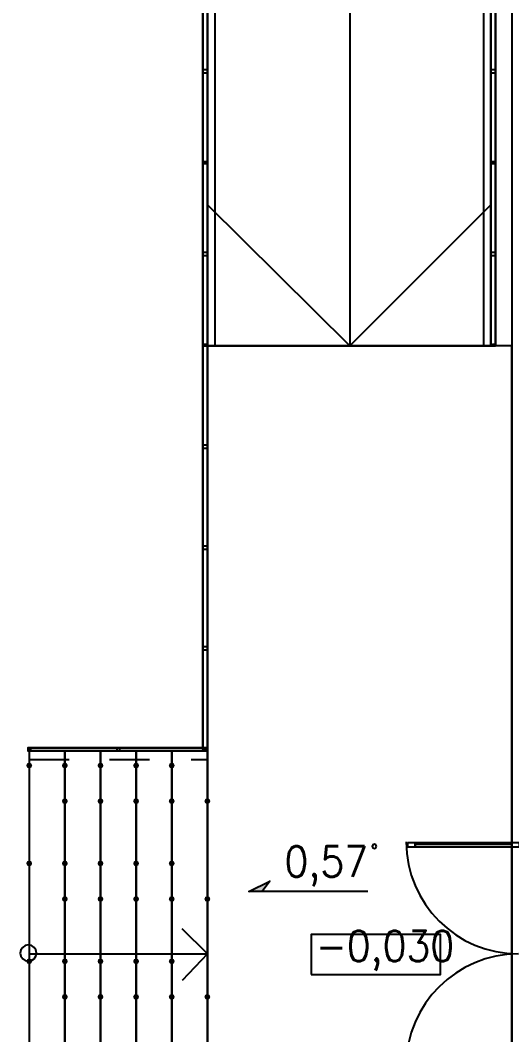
# Model space of a CAD drawing. Header units: millimetres. Extents: x 0 to 420, y 0 to 297.
# Drawn here: x 91.14 to 105.16, y 174.48 to 203.43 of the extents above; entities that cross this region are included whole.
import ezdxf

# ---------------------------------------------------------------- set-up
doc = ezdxf.new("R2010")
doc.units = ezdxf.units.MM
doc.layers.get('0').update_dxf_attribs({"linetype": 'CONTINUOUS'})
doc.styles.get("Standard").update_dxf_attribs({"font": 'STANDARD'})

msp = doc.modelspace()

# ---------------------------------------------------------------- hatches: boundary and pattern name
at = {"true_color": 0x0000fe}
for points in [[(91.482333, 182.160333), (91.457463, 182.100537), (91.397667, 182.075667), (91.337871, 182.100537), (91.313, 182.160333), (91.337871, 182.220129), (91.397667, 182.245), (91.457462, 182.220129)], [(92.498333, 182.160333), (92.473463, 182.100537), (92.413667, 182.075667), (92.353871, 182.100537), (92.329, 182.160333), (92.353871, 182.220129), (92.413667, 182.245), (92.473462, 182.220129)], [(93.514333, 182.160333), (93.489462, 182.100537), (93.429667, 182.075667), (93.369871, 182.100537), (93.345, 182.160333), (93.369871, 182.220129), (93.429667, 182.245), (93.489462, 182.220129)], [(94.530333, 182.160333), (94.505463, 182.100537), (94.445667, 182.075667), (94.385871, 182.100537), (94.361, 182.160333), (94.385871, 182.220129), (94.445667, 182.245), (94.505462, 182.220129)], [(95.546333, 182.160333), (95.521462, 182.100537), (95.461667, 182.075667), (95.401871, 182.100537), (95.377, 182.160333), (95.401871, 182.220129), (95.461667, 182.245), (95.521462, 182.220129)], [(92.498333, 181.144333), (92.473463, 181.084537), (92.413667, 181.059667), (92.353871, 181.084537), (92.329, 181.144333), (92.353871, 181.204129), (92.413667, 181.229), (92.473462, 181.204129)], [(93.514333, 181.144333), (93.489462, 181.084537), (93.429667, 181.059667), (93.369871, 181.084537), (93.345, 181.144333), (93.369871, 181.204129), (93.429667, 181.229), (93.489462, 181.204129)], [(94.530333, 181.144333), (94.505463, 181.084537), (94.445667, 181.059667), (94.385871, 181.084537), (94.361, 181.144333), (94.385871, 181.204129), (94.445667, 181.229), (94.505462, 181.204129)], [(95.546333, 181.144333), (95.521462, 181.084537), (95.461667, 181.059667), (95.401871, 181.084537), (95.377, 181.144333), (95.401871, 181.204129), (95.461667, 181.229), (95.521462, 181.204129)], [(96.562333, 181.144333), (96.537463, 181.084537), (96.477667, 181.059667), (96.417871, 181.084537), (96.393, 181.144333), (96.417871, 181.204129), (96.477667, 181.229), (96.537462, 181.204129)], [(91.482333, 179.366333), (91.457463, 179.306537), (91.397667, 179.281667), (91.337871, 179.306537), (91.313, 179.366333), (91.337871, 179.426129), (91.397667, 179.451), (91.457462, 179.426129)], [(92.498333, 179.366333), (92.473463, 179.306537), (92.413667, 179.281667), (92.353871, 179.306537), (92.329, 179.366333), (92.353871, 179.426129), (92.413667, 179.451), (92.473462, 179.426129)], [(93.514333, 179.366333), (93.489462, 179.306537), (93.429667, 179.281667), (93.369871, 179.306537), (93.345, 179.366333), (93.369871, 179.426129), (93.429667, 179.451), (93.489462, 179.426129)], [(94.530333, 179.366333), (94.505463, 179.306537), (94.445667, 179.281667), (94.385871, 179.306537), (94.361, 179.366333), (94.385871, 179.426129), (94.445667, 179.451), (94.505462, 179.426129)], [(95.546333, 179.366333), (95.521462, 179.306537), (95.461667, 179.281667), (95.401871, 179.306537), (95.377, 179.366333), (95.401871, 179.426129), (95.461667, 179.451), (95.521462, 179.426129)], [(92.498333, 178.350333), (92.473463, 178.290537), (92.413667, 178.265667), (92.353871, 178.290537), (92.329, 178.350333), (92.353871, 178.410129), (92.413667, 178.435), (92.473462, 178.410129)], [(93.514333, 178.350333), (93.489462, 178.290537), (93.429667, 178.265667), (93.369871, 178.290537), (93.345, 178.350333), (93.369871, 178.410129), (93.429667, 178.435), (93.489462, 178.410129)], [(94.530333, 178.350333), (94.505463, 178.290537), (94.445667, 178.265667), (94.385871, 178.290537), (94.361, 178.350333), (94.385871, 178.410129), (94.445667, 178.435), (94.505462, 178.410129)], [(95.546333, 178.350333), (95.521462, 178.290537), (95.461667, 178.265667), (95.401871, 178.290537), (95.377, 178.350333), (95.401871, 178.410129), (95.461667, 178.435), (95.521462, 178.410129)], [(96.562333, 178.350333), (96.537463, 178.290537), (96.477667, 178.265667), (96.417871, 178.290537), (96.393, 178.350333), (96.417871, 178.410129), (96.477667, 178.435), (96.537462, 178.410129)], [(91.482333, 176.572333), (91.457463, 176.512537), (91.397667, 176.487667), (91.337871, 176.512537), (91.313, 176.572333), (91.337871, 176.632129), (91.397667, 176.657), (91.457462, 176.632129)], [(92.498333, 176.572333), (92.473463, 176.512537), (92.413667, 176.487667), (92.353871, 176.512537), (92.329, 176.572333), (92.353871, 176.632129), (92.413667, 176.657), (92.473462, 176.632129)], [(93.514333, 176.572333), (93.489462, 176.512537), (93.429667, 176.487667), (93.369871, 176.512537), (93.345, 176.572333), (93.369871, 176.632129), (93.429667, 176.657), (93.489462, 176.632129)], [(94.530333, 176.572333), (94.505463, 176.512537), (94.445667, 176.487667), (94.385871, 176.512537), (94.361, 176.572333), (94.385871, 176.632129), (94.445667, 176.657), (94.505462, 176.632129)], [(95.546333, 176.572333), (95.521462, 176.512537), (95.461667, 176.487667), (95.401871, 176.512537), (95.377, 176.572333), (95.401871, 176.632129), (95.461667, 176.657), (95.521462, 176.632129)], [(92.498333, 175.556333), (92.473463, 175.496537), (92.413667, 175.471667), (92.353871, 175.496537), (92.329, 175.556333), (92.353871, 175.616129), (92.413667, 175.641), (92.473462, 175.616129)], [(93.514333, 175.556333), (93.489462, 175.496537), (93.429667, 175.471667), (93.369871, 175.496537), (93.345, 175.556333), (93.369871, 175.616129), (93.429667, 175.641), (93.489462, 175.616129)], [(94.530333, 175.556333), (94.505463, 175.496537), (94.445667, 175.471667), (94.385871, 175.496537), (94.361, 175.556333), (94.385871, 175.616129), (94.445667, 175.641), (94.505462, 175.616129)], [(95.546333, 175.556333), (95.521462, 175.496537), (95.461667, 175.471667), (95.401871, 175.496537), (95.377, 175.556333), (95.401871, 175.616129), (95.461667, 175.641), (95.521462, 175.616129)], [(96.562333, 175.556333), (96.537463, 175.496537), (96.477667, 175.471667), (96.417871, 175.496537), (96.393, 175.556333), (96.417871, 175.616129), (96.477667, 175.641), (96.537462, 175.616129)]]:
    msp.add_hatch(color=0, dxfattribs=at).paths.add_polyline_path(points, flags=0)
at = {"true_color": 0x000007}
msp.add_hatch(color=0, dxfattribs=at).paths.add_polyline_path([(98.255667, 178.858333), (98.044, 178.562), (97.663, 178.562)], flags=0)

# ---------------------------------------------------------------- linework, layer by layer
at = {"color": 0, "true_color": 0x000007}
for points in [[(105.156, 117.940667), (390.990667, 117.940667), (390.990667, 235.627333), (105.156, 235.627333)], [(96.350667, 194.140667), (96.350667, 220.218), (96.477667, 220.218), (96.477667, 194.140667), (96.350667, 194.140667), (96.350667, 220.218), (96.477667, 220.218), (96.477667, 194.140667), (96.350667, 194.140667), (96.350667, 220.218), (96.477667, 220.218), (96.477667, 194.140667), (96.350667, 194.140667), (96.350667, 220.218), (96.477667, 220.218), (96.477667, 194.140667), (96.350667, 194.140667), (96.477667, 194.140667), (96.477667, 220.218), (96.350667, 220.218)], [(96.562333, 194.140667), (96.477667, 194.140667), (96.477667, 220.260333), (96.689333, 220.260333), (96.689333, 194.140667)], [(104.478667, 194.140667), (104.563333, 194.140667), (104.563333, 220.260333), (104.351667, 220.260333), (104.351667, 194.140667)], [(104.563333, 194.140667), (104.563333, 220.218), (104.690333, 220.218), (104.690333, 194.140667), (104.563333, 194.140667), (104.563333, 220.218), (104.690333, 220.218), (104.690333, 194.140667), (104.563333, 194.140667), (104.563333, 220.218), (104.690333, 220.218), (104.690333, 194.140667), (104.563333, 194.140667), (104.563333, 220.218), (104.690333, 220.218), (104.690333, 194.140667), (104.563333, 194.140667), (104.690333, 194.140667), (104.690333, 220.218), (104.563333, 220.218)], [(96.350667, 201.93), (96.477667, 201.93), (96.477667, 202.014667), (96.350667, 202.014667)], [(104.563333, 201.93), (104.690333, 201.93), (104.690333, 202.014667), (104.563333, 202.014667)], [(96.350667, 199.347667), (96.477667, 199.347667), (96.477667, 199.39), (96.350667, 199.39)], [(104.563333, 199.347667), (104.690333, 199.347667), (104.690333, 199.39), (104.563333, 199.39)], [(96.350667, 196.723), (96.477667, 196.723), (96.477667, 196.807667), (96.350667, 196.807667)], [(104.563333, 196.723), (104.690333, 196.723), (104.690333, 196.807667), (104.563333, 196.807667)], [(96.477667, 194.140667), (96.477667, 194.183), (96.435333, 194.183), (96.393, 194.183), (96.350667, 194.183), (96.350667, 194.140667), (96.393, 194.140667), (96.435333, 194.140667)], [(96.350667, 182.626), (96.350667, 194.140667), (96.477667, 194.140667), (96.477667, 182.626), (96.350667, 182.626), (96.350667, 194.140667), (96.477667, 194.140667), (96.477667, 182.626), (96.350667, 182.626), (96.350667, 194.140667), (96.477667, 194.140667), (96.477667, 182.626), (96.350667, 182.626), (96.477667, 182.626), (96.477667, 194.140667), (96.350667, 194.140667)], [(96.350667, 182.626), (96.477667, 182.626), (96.477667, 194.140667), (96.350667, 194.140667)], [(96.477667, 194.140667), (96.477667, 159.385), (105.156, 159.385), (105.156, 194.140667)], [(104.690333, 194.140667), (104.690333, 194.183), (104.648, 194.183), (104.605667, 194.183), (104.605667, 194.140667), (104.563333, 194.140667), (104.605667, 194.140667), (104.648, 194.140667)], [(96.350667, 191.219667), (96.477667, 191.219667), (96.477667, 191.304333), (96.350667, 191.304333)], [(96.350667, 188.341), (96.477667, 188.341), (96.477667, 188.425667), (96.350667, 188.425667)], [(96.350667, 185.462333), (96.477667, 185.462333), (96.477667, 185.547), (96.350667, 185.547)], [(91.44, 182.668333), (91.355333, 182.668333), (91.355333, 182.583667), (91.44, 182.583667)], [(91.397667, 182.668333), (96.477667, 182.668333), (96.477667, 182.583667), (91.397667, 182.583667), (91.397667, 182.668333), (96.477667, 182.668333), (96.477667, 182.583667), (91.397667, 182.583667), (91.397667, 182.668333), (96.477667, 182.668333), (96.477667, 182.583667), (91.397667, 182.583667), (91.397667, 182.668333), (91.397667, 182.583667), (96.477667, 182.583667), (96.477667, 182.668333)], [(91.397667, 182.668333), (91.397667, 182.583667), (96.477667, 182.583667), (96.477667, 182.668333)], [(91.397667, 182.583667), (91.397667, 170.984333), (92.413667, 170.984333), (92.413667, 182.583667)], [(92.413667, 182.583667), (92.413667, 170.984333), (93.429667, 170.984333), (93.429667, 182.583667)], [(93.429667, 182.583667), (93.429667, 170.984333), (94.445667, 170.984333), (94.445667, 182.583667)], [(93.895333, 182.668333), (93.895333, 182.583667), (93.98, 182.583667), (93.98, 182.668333)], [(94.445667, 182.583667), (94.445667, 170.984333), (95.461667, 170.984333), (95.461667, 182.583667)], [(95.461667, 182.583667), (95.461667, 170.984333), (96.477667, 170.984333), (96.477667, 182.583667)], [(96.350667, 182.583667), (96.477667, 182.583667), (96.477667, 182.668333), (96.350667, 182.668333)], [(101.303667, 179.853167), (101.285061, 179.898061), (101.240167, 179.916667), (101.195272, 179.898061), (101.176667, 179.853167), (101.195272, 179.808272), (101.240167, 179.789667), (101.285061, 179.808272)], [(102.192667, 179.959), (102.404333, 179.959), (102.404333, 179.832), (102.192667, 179.832)], [(102.404333, 179.959), (105.156, 179.959), (105.156, 179.916667), (102.404333, 179.916667)], [(102.404333, 179.916667), (105.156, 179.916667), (105.156, 179.832), (102.404333, 179.832)], [(105.367667, 179.832), (105.156, 179.832), (105.156, 179.959), (105.367667, 179.959)], [(98.255667, 178.858333), (98.044, 178.562), (97.663, 178.562)], [(99.441, 176.191333), (103.124, 176.191333), (103.124, 177.334333), (99.441, 177.334333)]]:
    msp.add_lwpolyline(points, close=True, dxfattribs=at)
for points in [[(96.477667, 220.218), (96.477667, 194.140667), (104.563333, 194.140667), (104.563333, 220.218)], [(100.541667, 220.218), (100.541667, 194.140667), (96.477667, 198.162333)], [(96.477667, 203.073), (96.477667, 202.861333)], [(104.563333, 202.861333), (104.563333, 202.946), (104.563333, 203.073)], [(100.541667, 194.140667), (104.563333, 198.162333)], [(96.477667, 194.394667), (96.477667, 194.140667), (100.541667, 194.140667)], [(104.563333, 194.267667), (104.563333, 194.394667)], [(99.102333, 194.140667), (99.229333, 194.140667), (99.314, 194.140667)], [(100.541667, 194.140667), (104.563333, 194.140667), (104.563333, 194.267667)], [(101.727, 194.140667), (101.854, 194.140667), (101.938667, 194.140667)], [(91.397667, 182.583667), (91.397667, 170.984333)], [(92.583, 182.583667), (91.44, 182.583667)], [(92.413667, 182.583667), (92.413667, 170.984333)], [(93.429667, 182.583667), (93.429667, 170.984333)], [(94.869, 182.583667), (93.726, 182.583667)], [(94.445667, 182.583667), (94.445667, 170.984333)], [(95.461667, 182.583667), (95.461667, 170.984333)], [(96.012, 182.329667), (96.477667, 182.329667), (96.477667, 182.583667), (96.012, 182.583667)], [(91.397667, 182.329667), (92.540667, 182.329667)], [(93.683667, 182.329667), (94.826667, 182.329667)], [(102.150333, 179.980167), (102.166835, 179.653381), (102.215269, 179.336034), (102.294028, 179.029732), (102.401507, 178.736083), (102.536098, 178.456693), (102.696194, 178.193169), (102.880189, 177.947117), (103.086477, 177.720143), (103.31345, 177.513856), (103.559502, 177.329861), (103.823027, 177.169764), (104.102417, 177.035174), (104.396066, 176.927695), (104.702367, 176.848936), (105.019714, 176.800502), (105.3465, 176.784)], [(102.404333, 179.916667), (105.156, 179.916667)], [(101.049667, 178.562), (97.663, 178.562), (98.255667, 178.858333), (98.044, 178.562)], [(91.397667, 176.784), (92.413667, 176.784), (95.461667, 176.784), (96.477667, 176.784), (95.758, 177.503667)], [(91.3765, 177.038), (91.285863, 177.019705), (91.211855, 176.969812), (91.161961, 176.895804), (91.143667, 176.805167), (91.161961, 176.71453), (91.211855, 176.640522), (91.285863, 176.590628), (91.3765, 176.572333)], [(91.3765, 176.572333), (91.467137, 176.590628), (91.541145, 176.640522), (91.591039, 176.71453), (91.609333, 176.805167), (91.591039, 176.895804), (91.541145, 176.969812), (91.467137, 177.019705), (91.3765, 177.038)], [(96.477667, 176.784), (95.758, 176.022)], [(105.3465, 176.784), (105.019714, 176.767498), (104.702367, 176.719064), (104.396066, 176.640305), (104.102417, 176.532826), (103.823027, 176.398236), (103.559502, 176.238139), (103.31345, 176.054144), (103.086477, 175.847857), (102.880189, 175.620883), (102.696194, 175.374831), (102.536098, 175.111307), (102.401507, 174.831917), (102.294028, 174.538268), (102.215269, 174.231966), (102.166835, 173.914619), (102.150333, 173.587833)]]:
    msp.add_lwpolyline(points, dxfattribs=at)

# ---------------------------------------------------------------- texts
at = {"color": 0, "true_color": 0x000007, "char_height": 0.872032, "attachment_point": 1}
for s, insert, width in [('0,57', (98.678998, 179.857369), 2.08318758), ('-0,030', (99.568005, 177.444364), 3.43968177)]:
    msp.add_mtext(s, dxfattribs=dict(at, insert=insert, width=width))

doc.saveas('drawing.dxf')
